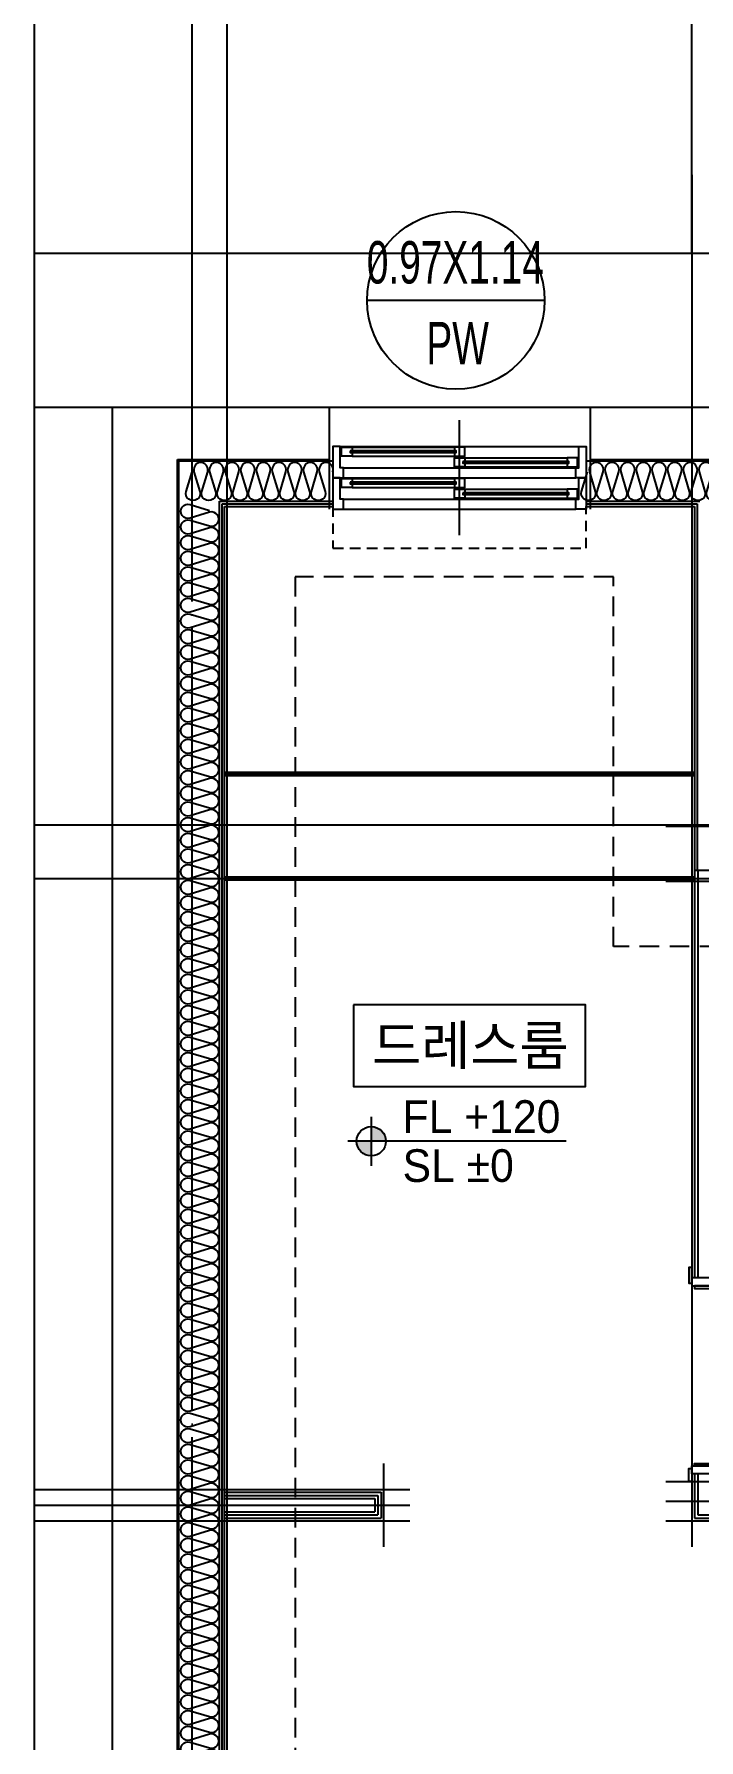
# Model space of a CAD drawing. Header units: millimetres. Extents: x -24416 to 92204, y -190080 to 23760.
# Drawn here: x 54231 to 56778, y -176317 to -169784 of the extents above; entities that cross this region are included whole.
import ezdxf
from ezdxf.enums import TextEntityAlignment as Align

# ---------------------------------------------------------------- set-up
doc = ezdxf.new("R2010")
doc.units = ezdxf.units.MM
doc.header["$LTSCALE"] = 50
for name, pattern in [('AUDIT_D_220706163347-0', [0]), ('CEN', [62, 60, -1, 0, -1]), ('H', [1.3, 0.8, -0.5]), ('HID', [2.3, 1.5, -0.8]), ('HIDDEN', [9.525, 6.35, -3.175]), ('평면도(기준)$0$ACAD_ISO04W100', [30.5, 24, -3, 0.5, -3])]:
    doc.linetypes.add(name, pattern=pattern)
doc.layers.get('defpoints').update_dxf_attribs({"color": 139})
for name, color, linetype in [('84 A$0$0 TILE LINE & HATCH', 8, 'Continuous'), ('A-레벨', 7, 'AUDIT_D_220706163347-0'), ('A-창호부호', 4, 'Continuous'), ('CEN_CON', 1, 'CEN'), ('CEN_WALL', 12, 'CEN'), ('CONC', 2, 'Continuous'), ('dan1', 7, 'HID'), ('ELE3_CON', 7, 'Continuous'), ('INS', 8, 'Continuous'), ('SINA-F-DOOR', 5, 'Continuous'), ('SINA-F-FRAME', 4, 'Continuous'), ('SINA-F-단표시', 8, 'Continuous'), ('WAL_DRY', 7, 'Continuous'), ('WIN', 4, 'Continuous'), ('실명', 3, 'AUDIT_D_220706163347-0'), ('실명박스', 7, 'AUDIT_D_220706163347-0'), ('커튼박스', 6, 'Continuous'), ('확장', 8, 'HIDDEN')]:
    doc.layers.add(name, color=color, linetype=linetype)
for name, color, linetype, plot in [('AA-XXXX-MC', 153, 'AUDIT_D_220706163347-0', False), ('Defpoint', 135, 'Continuous', False), ('MC', 135, 'Continuous', False)]:
    doc.layers.add(name, color=color, linetype=linetype, plot=plot)
doc.styles.add('HAUD01', font='Dotum.ttf')

# ---------------------------------------------------------------- blocks, each defined once
blk = doc.blocks.new('WIN_이중창_1000')
at = {"layer": 'Defpoint'}
for p, q in [((-15, 240), (-15, 0)), ((985, 240), (985, 0))]:
    blk.add_line(p, q, dxfattribs=at)
at = {"layer": 'WIN'}
blk.add_line((485, -100), (485, 340), dxfattribs=at)
at = {"layer": 'WIN', "color": 8}
for p, q in [((942, 240), (28, 240)), ((465, 196), (73, 196)), ((897, 237), (505, 237)), ((897, 202), (505, 202)), ((930, 158), (40, 158)), ((465, 161), (73, 161)), ((930, 120), (40, 120)), ((465, 76), (73, 76)), ((897, 117), (505, 117)), ((897, 82), (505, 82)), ((930, 38), (40, 38)), ((930, 0), (40, 0)), ((465, 41), (73, 41))]:
    blk.add_line(p, q, dxfattribs=at)
at = {"layer": 'WIN'}
for points in [[(40, 158), (28, 158), (28, 240), (0, 240), (0, 120), (40, 120), (40, 158)], [(73, 175.5), (73, 161), (33, 161), (33, 196), (73, 196), (73, 181.5)], [(505, 216.5), (505, 202), (465, 202), (465, 237), (505, 237), (505, 222.5)], [(465, 175.5), (465, 161), (505, 161), (505, 196), (465, 196), (465, 181.5)], [(904, 222.5), (904, 216.5), (498, 216.5), (498, 222.5), (904, 222.5)], [(897, 216.5), (897, 202), (937, 202), (937, 237), (897, 237), (897, 222.5)], [(930, 158), (942, 158), (942, 240), (970, 240), (970, 120), (930, 120), (930, 158)], [(472, 181.5), (472, 175.5), (66, 175.5), (66, 181.5), (472, 181.5)], [(40, 38), (28, 38), (28, 120), (0, 120), (0, 0), (40, 0), (40, 38)], [(73, 55.5), (73, 41), (33, 41), (33, 76), (73, 76), (73, 61.5)], [(505, 96.5), (505, 82), (465, 82), (465, 117), (505, 117), (505, 102.5)], [(465, 55.5), (465, 41), (505, 41), (505, 76), (465, 76), (465, 61.5)], [(904, 102.5), (904, 96.5), (498, 96.5), (498, 102.5), (904, 102.5)], [(897, 96.5), (897, 82), (937, 82), (937, 117), (897, 117), (897, 102.5)], [(930, 38), (942, 38), (942, 120), (970, 120), (970, 0), (930, 0), (930, 38)], [(472, 61.5), (472, 55.5), (66, 55.5), (66, 61.5), (472, 61.5)]]:
    blk.add_lwpolyline(points, dxfattribs=at)
blk = doc.blocks.new('insul1')
blk.add_lwpolyline([(0, 0.25, 1.344031), (0.35, 0.25), (0.2, 0.75, -1.344031), (0.55, 0.75), (0.4, 0.25)], format="xyb")
blk = doc.blocks.new('A$C016A76E2')
at = {"layer": 'SINA-F-단표시'}
h = blk.add_hatch(dxfattribs=at)
h.set_pattern_fill('AR-SAND', color=251, scale=10, angle=90)
h.set_pattern_definition([(127.5, (671299.453, 3999847.715), (-19.26823769, -0.62993358), [0, -15.2, 0, -17, 0, -16.25]), (97.5, (671299.453, 3999847.715), (-28.22146065, 17.69776705), [0, -8.2, 0, -13.7, 0, -5.25]), (57.5, (671299.453, 3999835.415), (-0.056590535, 31.14141862), [0, -5, 0, -18, 0, -23.5]), (47.5, (671299.453, 3999835.415), (-8.77675565, 30.06126605), [0, -2.5, 0, -11.8, 0, -13.5])])
h.paths.add_polyline_path([(-150, 770), (-110, 770), (-110, 80), (-150, 80)])
at = {"layer": '84 A$0$0 TILE LINE & HATCH'}
blk.add_line((-740, 80), (-740, 50), dxfattribs=at)
at = {"layer": 'SINA-F-DOOR', "color": 8}
for points in [[(-760, 126), (-760, 176), (-580, 176), (-580, 156), (-740, 156), (-740, 126)], [(-760, 70), (-760, 20), (-580, 20), (-580, 40), (-740, 40), (-740, 70)]]:
    blk.add_lwpolyline(points, dxfattribs=at)
at = {"layer": 'SINA-F-DOOR'}
blk.add_lwpolyline([(-150, 80), (-840, 80), (-840, 116), (-150, 116), (-150, 80)], dxfattribs=at)
at = {"layer": 'SINA-F-DOOR', "color": 8}
for points in [[(-720, 116), (-780, 116), (-780, 126), (-720, 126)], [(-720, 80), (-780, 80), (-780, 70), (-720, 70)]]:
    blk.add_lwpolyline(points, close=True, dxfattribs=at)
at = {"layer": 'SINA-F-DOOR', "color": 1, "linetype": '평면도(기준)$0$ACAD_ISO04W100', "ltscale": 20}
blk.add_arc((-149.4, 78.4), 691.6, 90.04709, 177.09665, dxfattribs=at)
at = {"layer": 'SINA-F-FRAME'}
for points in [[(0, 800), (0, 770), (-150, 770), (-150, 800)], [(0, 780), (0, 840), (12, 840), (12, 780)], [(-10, 770), (-10, 760), (-110, 760), (-110, 770)], [(0, 50), (0, 80), (-150, 80), (-150, 50)], [(-10, 80), (-10, 90), (-110, 90), (-110, 80)], [(0, 70), (0, 20), (12, 20), (12, 70)]]:
    blk.add_lwpolyline(points, close=True, dxfattribs=at)
at = {"layer": 'SINA-F-단표시', "color": 7}
blk.add_line((-150, 80), (-150, 770), dxfattribs=at)
at = {"layer": 'SINA-F-단표시', "color": 8}
blk.add_line((-110, 770), (-110, 80), dxfattribs=at)
blk = doc.blocks.new('U-131B(확장)', base_point=(284085.3, -109269.8))
at = {"layer": 'CEN_CON'}
for p, q in [((284390.3, -109569.8), (284390.3, -98634.8)), ((283785.3, -98934.8), (293675.3, -98934.8)), ((283785.3, -99524.8), (287124.7, -99524.8)), ((286205.3, -101129.8), (289245.3, -101129.8))]:
    blk.add_line(p, q, dxfattribs=at)
at = {"layer": 'CEN_WALL'}
for p, q in [((283785.3, -101124.8), (286555.3, -101124.8)), ((283785.3, -103729.8), (285225.3, -103729.8)), ((286205.3, -103714.8), (288445.3, -103714.8))]:
    blk.add_line(p, q, dxfattribs=at)
at = {"layer": 'CONC'}
for p, q in [((284085.3, -109269.8), (284085.3, -99524.8)), ((284085.3, -99524.8), (284915.3, -99524.8)), ((284915.3, -99524.8), (284915.3, -99724.8)), ((285915.3, -99524.8), (286365.3, -99524.8)), ((285915.3, -99524.8), (285915.3, -99724.8)), ((284335.3, -107579.8), (284335.3, -99724.8)), ((284335.3, -99724.8), (284915.3, -99724.8)), ((285915.3, -99724.8), (286565.3, -99724.8))]:
    blk.add_line(p, q, dxfattribs=at)
at = {"layer": 'dan1'}
blk.add_lwpolyline([(288135.3, -101589.8), (286005.3, -101589.8), (286005.3, -100174.8), (284785.3, -100174.8), (284785.3, -107129.8), (288135.3, -107129.8)], dxfattribs=at)
at = {"layer": 'ELE3_CON'}
blk.add_line((284915.3, -99524.8), (285915.3, -99524.8), dxfattribs=at)
at = {"layer": 'INS'}
for p, q in [((284340.3, -107574.8), (284340.3, -99729.8)), ((284340.3, -99729.8), (284930.3, -99729.8)), ((285900.3, -99729.8), (286445.3, -99729.8)), ((284495.3, -107419.8), (284495.3, -99884.8)), ((284495.3, -99884.8), (284930.3, -99884.8)), ((285900.3, -99884.8), (286335.3, -99884.8))]:
    blk.add_line(p, q, dxfattribs=at)
at = {"layer": 'MC'}
for p, q in [((284525.3, -109569.8), (284525.3, -98634.8)), ((286305.3, -98634.8), (286305.3, -103889.8)), ((283785.3, -101329.8), (286555.3, -101329.8)), ((286205.3, -101339.8), (287800.3, -101339.8)), ((285125.3, -103889.8), (285125.3, -103569.8)), ((283785.3, -103669.8), (285225.3, -103669.8)), ((286205.3, -103639.8), (288445.3, -103639.8)), ((283785.3, -103789.8), (285225.3, -103789.8)), ((286205.3, -103789.8), (288445.3, -103789.8))]:
    blk.add_line(p, q, dxfattribs=at)
at = {"layer": 'WAL_DRY'}
for p, q in [((284505.3, -107409.8), (284505.3, -99894.8)), ((284505.3, -99894.8), (284930.3, -99894.8)), ((284515.3, -107399.8), (284515.3, -99904.8)), ((284515.3, -99904.8), (284930.3, -99904.8)), ((285900.3, -99894.8), (286325.3, -99894.8)), ((285900.3, -99904.8), (286315.3, -99904.8)), ((286315.3, -99904.8), (286315.3, -101299.8)), ((286325.3, -99894.8), (286325.3, -101299.8)), ((286315.3, -101299.8), (286315.3, -102859.8)), ((286415.3, -101299.8), (286315.3, -101299.8)), ((286327.8, -101299.8), (286327.8, -102859.8)), ((286315.3, -103609.8), (286315.3, -103779.8)), ((286327.8, -103609.8), (286327.8, -103767.3)), ((284515.3, -103679.8), (285115.3, -103679.8)), ((284515.3, -103692.3), (285102.8, -103692.3)), ((284515.3, -103704.8), (285090.3, -103704.8)), ((285090.3, -103704.8), (285090.3, -103754.8)), ((285102.8, -103692.3), (285102.8, -103767.3)), ((285115.3, -103679.8), (285115.3, -103779.8)), ((284515.3, -103754.8), (285090.3, -103754.8)), ((284515.3, -103767.3), (285102.8, -103767.3)), ((284515.3, -103779.8), (285115.3, -103779.8)), ((286315.3, -103779.8), (288135.3, -103779.8)), ((286327.8, -103767.3), (288135.3, -103767.3))]:
    blk.add_line(p, q, dxfattribs=at)
at = {"layer": '커튼박스', "linetype": 'H'}
blk.add_lwpolyline([(284930.3, -99904.8), (284930.3, -100064.8), (285900.3, -100064.8), (285900.3, -99904.8)], dxfattribs=at)
at = {"layer": '확장', "ltscale": 0.5, "const_width": 20, "flags": 128}
for points in [[(284515.3, -100929.8), (286315.3, -100929.8)], [(284515.3, -101329.8), (286315.3, -101329.8)]]:
    blk.add_lwpolyline(points, dxfattribs=at)
at = {"layer": 'INS', "row_count": 1}
for p, xscale, yscale, zscale, rotation, column_count, row_spacing, column_spacing in [((284930.3, -99734.8), 150, 150, 150, 180, 9, 0, 60), ((286445.3, -99734.8), 150, 150, 150, 180, 9, 0, 60), ((284495.3, -107419.8), 150.0000000000001, 150.0000000000001, 150.0000000000001, 90, 125, -3.155443620884047e-30, 60.00000000000006)]:
    blk.add_blockref('insul1', p, dxfattribs=dict(at, xscale=xscale, yscale=yscale, zscale=zscale, rotation=rotation, column_count=column_count, row_spacing=row_spacing, column_spacing=column_spacing))
at = {"layer": 'SINA-F-FRAME', "color": 0, "xscale": -1}
blk.add_blockref('A$C016A76E2', (286305.3, -103659.8), dxfattribs=at)
at = {"layer": 'WIN', "xscale": -1}
blk.add_blockref('WIN_이중창_1000', (285900.3, -99914.8), dxfattribs=at)
blk = doc.blocks.new('A$C4D377245')
at = {"layer": 'A-창호부호'}
blk.add_line((675.4, 345), (14.6, 345), dxfattribs=at)
blk.add_circle((345, 345), 330.4, dxfattribs=at)
blk = doc.blocks.new('A$Cb33ca4a3')
at = {"layer": 'A-레벨'}
h = blk.add_hatch(color=256, dxfattribs=at)
h.paths.add_polyline_path([(55522.6, -197840.4), (55522.6, -197784.2), (55466.3, -197784.2, 0.414214)])
h.paths.add_polyline_path([(55522.6, -197727.9), (55522.6, -197784.2), (55578.8, -197784.2, 0.414214)])
for p, q in [((55522.6, -197690.4), (55522.6, -197877.9)), ((56269.7, -197784.2), (55432.6, -197784.2))]:
    blk.add_line(p, q, dxfattribs=at)
blk.add_circle((55522.6, -197784.2), 56.2, dxfattribs=at)
at = {"layer": 'A-레벨', "color": 4, "style": 'HAUD01'}
for s, p in [('FL +120', (55642.6, -197752.2)), ('SL %%P0', (55642.6, -197940))]:
    blk.add_text(s, height=125, dxfattribs=at).set_placement(p)

msp = doc.modelspace()

# ---------------------------------------------------------------- linework, layer by layer
at = {"layer": 'AA-XXXX-MC'}
for p, q in [((54970.8, -170623), (54970.8, -168533)), ((56750.8, -170623), (56750.8, -168533))]:
    msp.add_line(p, q, dxfattribs=at)
at = {"layer": 'CEN_CON'}
msp.add_line((54835.8, -170623), (54835.8, -168533), dxfattribs=at)
at = {"layer": 'defpoints'}
msp.add_lwpolyline([(84965.8, -168533), (54230.8, -168533), (54230.8, -181258), (84965.8, -181258)], close=True, dxfattribs=at)
at = {"layer": '실명박스'}
msp.add_lwpolyline([(55454.2, -173501.6), (55454.2, -173814.1), (56343.2, -173814.1), (56343.2, -173501.6)], close=True, dxfattribs=at)

# ---------------------------------------------------------------- block references
msp.add_blockref('U-131B(확장)', (54530.8, -180958))
at = {"layer": 'A-창호부호'}
msp.add_blockref('A$Cb33ca4a3', (0, 23760), dxfattribs=at)
at = {"layer": 'A-창호부호', "xscale": 1.028985507291509, "yscale": 1.028985507291509, "zscale": 1.028985507291509}
msp.add_blockref('A$C4D377245', (55491.8, -171159.1), dxfattribs=at)

# ---------------------------------------------------------------- texts
at = {"layer": 'A-창호부호', "color": 6, "style": 'HAUD01', "width": 0.7}
for s, p in [('0.97X1.14', (55844.8, -170658.1)), ('PW', (55853.4, -170967.7))]:
    msp.add_text(s, height=162.5, dxfattribs=at).set_placement(p, align=Align.MIDDLE)
at = {"layer": '실명', "style": 'HAUD01'}
msp.add_text('드레스룸', height=150, dxfattribs=at).set_placement((55902.2, -173655.6), align=Align.MIDDLE)

doc.saveas('drawing.dxf')
